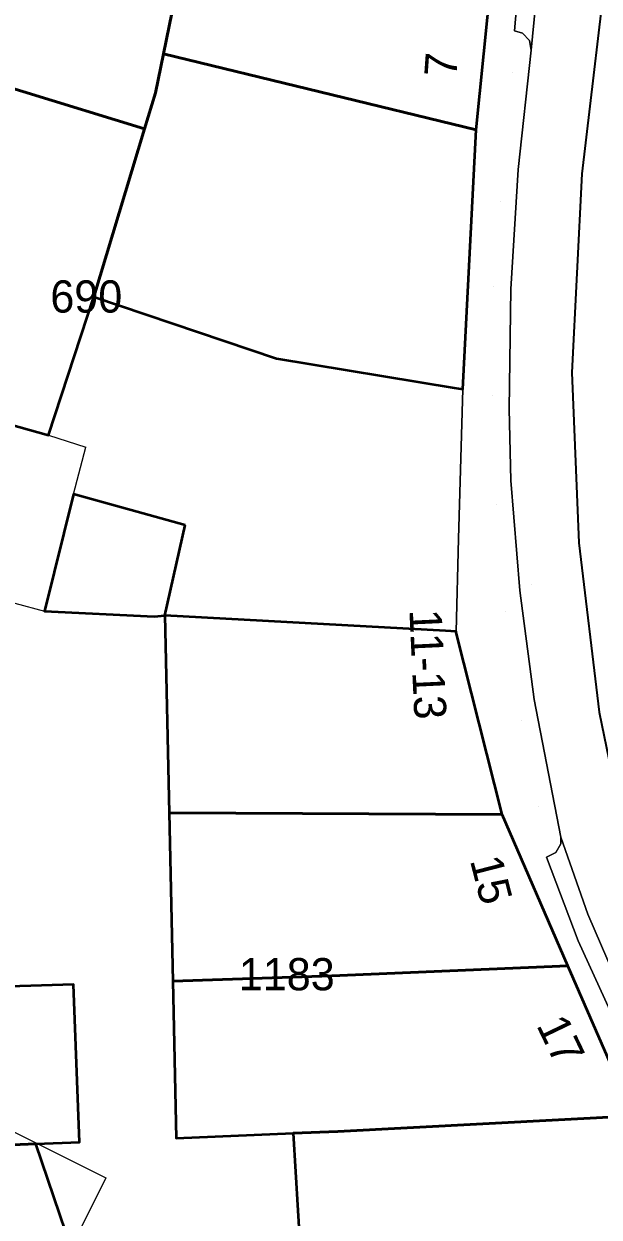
# Model space of a CAD drawing. Header units: metres. Extents: x 0 to 105485, y 0 to 425721.
# Drawn here: x 104780.21 to 104796.27, y 425196.4 to 425229.71 of the extents above; entities that cross this region are included whole.
import ezdxf
from ezdxf.enums import TextEntityAlignment as Align

# ---------------------------------------------------------------- set-up
doc = ezdxf.new("R2010")
doc.units = ezdxf.units.M
doc.header["$MEASUREMENT"] = 0
doc.linetypes.add('KG-PERCEEL-SO', pattern=[19, 5.5, -4, 5.5, -4])
for name, color, linetype, lineweight in [('B-XX-IE-MEUBILAIR-G', 7, 'Continuous', 18), ('B-XX-KG-GRENS_PERCEEL-G', 150, 'KG-PERCEEL-SO', 18), ('B-XX-KG-GRENS_PERCEEL-T', 150, 'KG-PERCEEL-SO', 18), ('B-XX-OG-BEBOUWING-G', 7, 'Continuous', 35), ('B-XX-OG-BEBOUWING_HUISNUMMER-T', 7, 'Continuous', 18), ('B-XX-OG-GRENS-G', 7, 'Continuous', 18), ('B-XX-OG-TERREIN_ERF-G', 7, 'Continuous', 18), ('B-XX-VH-OPENVERHARDING-G', 90, 'Continuous', 18)]:
    doc.layers.add(name, color=color, linetype=linetype, lineweight=lineweight)
doc.layers.add('GIS-WEGVAKKEN', color=2, linetype='Continuous')

msp = doc.modelspace()

# ---------------------------------------------------------------- linework, layer by layer
at = {"layer": 'B-XX-IE-MEUBILAIR-G', "color": 0, "true_color": 0x604a38}
for points in [[(104793.844, 425228.345, 2.528), (104793.844, 425228.345, 5.528)], [(104793.503, 425224.761, 2.451), (104793.503, 425224.761, 5.451)], [(104793.331, 425222.378, 2.413), (104793.331, 425222.378, 5.413)], [(104793.278, 425219.348, 2.347), (104793.278, 425219.348, 5.347)], [(104793.394, 425216.298, 2.306), (104793.394, 425216.298, 5.306)], [(104794.381, 425214.077, 2.263), (104794.381, 425214.077, 3.763)], [(104793.641, 425213.301, 2.265), (104793.641, 425213.301, 5.265)], [(104794.142, 425213.042, 2.249), (104794.142, 425213.042, 3.749)], [(104794.102, 425210.271, 2.198), (104794.102, 425210.271, 5.198)], [(104794.574, 425207.87, 2.164), (104794.574, 425207.87, 5.164)]]:
    msp.add_polyline3d(points, dxfattribs=at)
at = {"layer": 'B-XX-KG-GRENS_PERCEEL-G', "ltscale": 0.5, "flags": 128}
for points in [[(104793.362, 425232.023), (104792.836, 425226.759)], [(104783.577, 425226.783), (104776.775, 425228.864), (104770.896, 425230.692)], [(104784.103, 425228.876), (104784.403, 425230.353)], [(104783.883, 425227.791), (104784.103, 425228.876)], [(104784.103, 425228.876), (104792.836, 425226.759)], [(104783.883, 425227.791), (104783.577, 425226.783)], [(104792.461, 425219.513), (104792.836, 425226.759)], [(104767.018, 425222.348), (104777.569, 425219.162), (104780.895, 425218.234), (104781.933, 425217.895)], [(104792.272, 425212.755), (104792.461, 425219.513)], [(104781.592, 425216.589), (104781.933, 425217.895)], [(104781.592, 425216.589), (104780.784, 425213.322)], [(104779.953, 425213.539), (104780.784, 425213.322)], [(104780.784, 425213.322), (104783.849, 425213.171), (104784.147, 425213.197), (104792.272, 425212.755)], [(104792.272, 425212.755), (104793.529, 425207.71), (104794.489, 425205.467), (104797.135, 425199.424), (104798.482, 425197.207), (104799.724, 425195.136)], [(104778.582, 425198.366), (104780.546, 425198.448), (104782.042, 425194.043)]]:
    msp.add_lwpolyline(points, dxfattribs=at)
at = {"layer": 'B-XX-OG-BEBOUWING-G', "ltscale": 0.5}
for points in [[(104772.446, 425234.194), (104770.977, 425230.875), (104770.911, 425230.726), (104770.896, 425230.692), (104776.775, 425228.864), (104783.577, 425226.783), (104783.883, 425227.791), (104784.103, 425228.876), (104784.418, 425230.427), (104785.168, 425233.971), (104785.21, 425234.127), (104778.986, 425236.031), (104773.951, 425237.595), (104773.017, 425235.485)], [(104784.103, 425228.876), (104792.836, 425226.759), (104793.361, 425232.023), (104786.832, 425233.596), (104785.168, 425233.971), (104784.418, 425230.427)], [(104777.569, 425219.162), (104780.895, 425218.234), (104782.156, 425222.092), (104783.577, 425226.783), (104776.775, 425228.864), (104770.896, 425230.692), (104770.077, 425228.828), (104769.84, 425228.95), (104767.859, 425224.533), (104767.977, 425224.413), (104767.023, 425222.347)], [(104792.836, 425226.759), (104784.103, 425228.876), (104783.883, 425227.791), (104783.577, 425226.783), (104782.156, 425222.092), (104787.259, 425220.371), (104792.216, 425219.553), (104792.461, 425219.513)], [(104784.71, 425215.723), (104781.592, 425216.589), (104780.784, 425213.322), (104783.849, 425213.171), (104784.147, 425213.197)], [(104792.271, 425212.72), (104792.272, 425212.756), (104791.979, 425212.771), (104784.147, 425213.197), (104784.264, 425207.687), (104793.556, 425207.647)], [(104793.556, 425207.647), (104784.264, 425207.687), (104784.364, 425202.995), (104788.807, 425203.144), (104795.395, 425203.423)], [(104795.395, 425203.423), (104788.807, 425203.144), (104784.364, 425202.995), (104784.457, 425198.611), (104787.723, 425198.745), (104788.97, 425198.795), (104797.248, 425199.236), (104797.135, 425199.424)], [(104778.781, 425201.212), (104778.582, 425198.366), (104780.546, 425198.448), (104781.761, 425198.499), (104781.595, 425202.902), (104778.892, 425202.812)], [(104780.546, 425198.448), (104778.582, 425198.366), (104778.537, 425197.713), (104774.644, 425198.498), (104772.891, 425198.873), (104764.957, 425200.355), (104757.921, 425201.808), (104756.71, 425197.877), (104756.167, 425196.114), (104764.693, 425195.088), (104775.695, 425193.573), (104782.545, 425192.548), (104782.042, 425194.043)], [(104797.765, 425198.378), (104797.276, 425199.189), (104797.248, 425199.236), (104788.97, 425198.795), (104787.723, 425198.745), (104787.988, 425194.428), (104788.934, 425194.495), (104789.462, 425194.532), (104792.057, 425194.685), (104799.718, 425195.136), (104799.614, 425195.309), (104799.129, 425196.113)]]:
    msp.add_lwpolyline(points, close=True, dxfattribs=at)
at = {"layer": 'B-XX-OG-GRENS-G'}
msp.add_polyline3d([(104757.5, 425202.5, 3.426), (104772.5, 425202.5, 3.214), (104782.5, 425197.5, 2.171), (104777.5, 425187.5, 2.956), (104772.5, 425187.5, 2.951), (104767.5, 425187.5, 2.899), (104767.5, 425182.5, 3.076), (104752.5, 425182.5, 3.451), (104752.5, 425187.5, 3.41), (104752.5, 425192.5, 3.324), (104757.5, 425197.5, 3.441)], close=True, dxfattribs=at)
at = {"layer": 'B-XX-OG-TERREIN_ERF-G', "ltscale": 0.5}
for points in [[(104787.988, 425194.428), (104787.723, 425198.745), (104784.457, 425198.611), (104784.364, 425202.995), (104784.264, 425207.687), (104784.147, 425213.197), (104791.979, 425212.771), (104792.272, 425212.756), (104792.344, 425215.336), (104792.461, 425219.513), (104792.216, 425219.553), (104787.259, 425220.371), (104782.156, 425222.092), (104780.895, 425218.234), (104777.569, 425219.162)], [(104778.892, 425202.812), (104781.595, 425202.902), (104781.761, 425198.499), (104780.546, 425198.448), (104782.042, 425194.043)]]:
    msp.add_lwpolyline(points, dxfattribs=at)
msp.add_lwpolyline([(104784.147, 425213.197), (104783.849, 425213.171), (104780.784, 425213.322), (104781.592, 425216.589), (104784.71, 425215.723)], close=True, dxfattribs=at)
at = {"layer": 'B-XX-VH-OPENVERHARDING-G', "ltscale": 0.5}
for points in [[(104796.786, 425247.613), (104795.439, 425247.936), (104794.828, 425244.239), (104793.361, 425232.023), (104792.836, 425226.759), (104792.461, 425219.513), (104792.344, 425215.336), (104792.272, 425212.756), (104792.271, 425212.72), (104793.556, 425207.647), (104795.395, 425203.423), (104797.135, 425199.424)], [(104796.722, 425201.841), (104795.685, 425204.117), (104794.798, 425206.448), (104795.054, 425206.584), (104795.193, 425206.828), (104795.197, 425207.012), (104794.457, 425210.851), (104794.05, 425213.899), (104793.801, 425216.963), (104793.752, 425218.963), (104793.797, 425222.309), (104794.003, 425225.649), (104794.368, 425228.976), (104794.318, 425229.249), (104794.129, 425229.451), (104793.904, 425229.521), (104794.111, 425231.923), (104794.382, 425231.953), (104794.606, 425232.129), (104794.692, 425232.318), (104796.402, 425244.771)], [(104796.402, 425244.771), (104794.692, 425232.318), (104794.368, 425228.976), (104794.003, 425225.649), (104793.797, 425222.309), (104793.752, 425218.963), (104793.801, 425216.963), (104794.05, 425213.899), (104794.457, 425210.851), (104795.197, 425207.012), (104795.952, 425204.864), (104796.865, 425202.746)]]:
    msp.add_lwpolyline(points, dxfattribs=at)
for points in [[(104794.692, 425232.318), (104794.606, 425232.129), (104794.382, 425231.953), (104794.111, 425231.923), (104793.904, 425229.521), (104794.129, 425229.451), (104794.318, 425229.249), (104794.368, 425228.976)], [(104795.952, 425204.864), (104795.197, 425207.012), (104795.193, 425206.828), (104795.054, 425206.584), (104794.798, 425206.448), (104795.685, 425204.117), (104796.722, 425201.841), (104797.538, 425200.282), (104797.753, 425200.372), (104798.019, 425200.334), (104798.217, 425200.154), (104797.998, 425200.574), (104796.865, 425202.746)]]:
    msp.add_lwpolyline(points, close=True, dxfattribs=at)
at = {"layer": 'GIS-WEGVAKKEN'}
msp.add_lwpolyline([(104804.828, 425261.032), (104803.98, 425259.93), (104803, 425258.29), (104798.97, 425248.19), (104796.56, 425232.07), (104795.78, 425225.53), (104795.5, 425219.98), (104795.7, 425215.23), (104796.27, 425210.5), (104796.81, 425207.88), (104797.45, 425205.87), (104798.4, 425203.59), (104799.48, 425201.54), (104801.99, 425197.51), (104812.454, 425181.722)], dxfattribs=at)

# ---------------------------------------------------------------- texts
at = {"layer": 'B-XX-KG-GRENS_PERCEEL-T'}
for s, p in [('690', (104781.95, 425222.103)), ('1183', (104787.546, 425203.186))]:
    msp.add_text(s, height=0.9, dxfattribs=at).set_placement(p, align=Align.MIDDLE_CENTER)
at = {"layer": 'B-XX-OG-BEBOUWING_HUISNUMMER-T'}
for s, rotation, p in [('7', 85.9, (104791.854, 425228.571)), ('11-13', 272.7, (104791.49, 425211.838)), ('15', 284.4, (104793.258, 425205.828)), ('17', 295.7, (104795.199, 425201.354))]:
    msp.add_text(s, height=0.9, rotation=rotation, dxfattribs=at).set_placement(p, align=Align.MIDDLE_CENTER)

doc.saveas('drawing.dxf')
